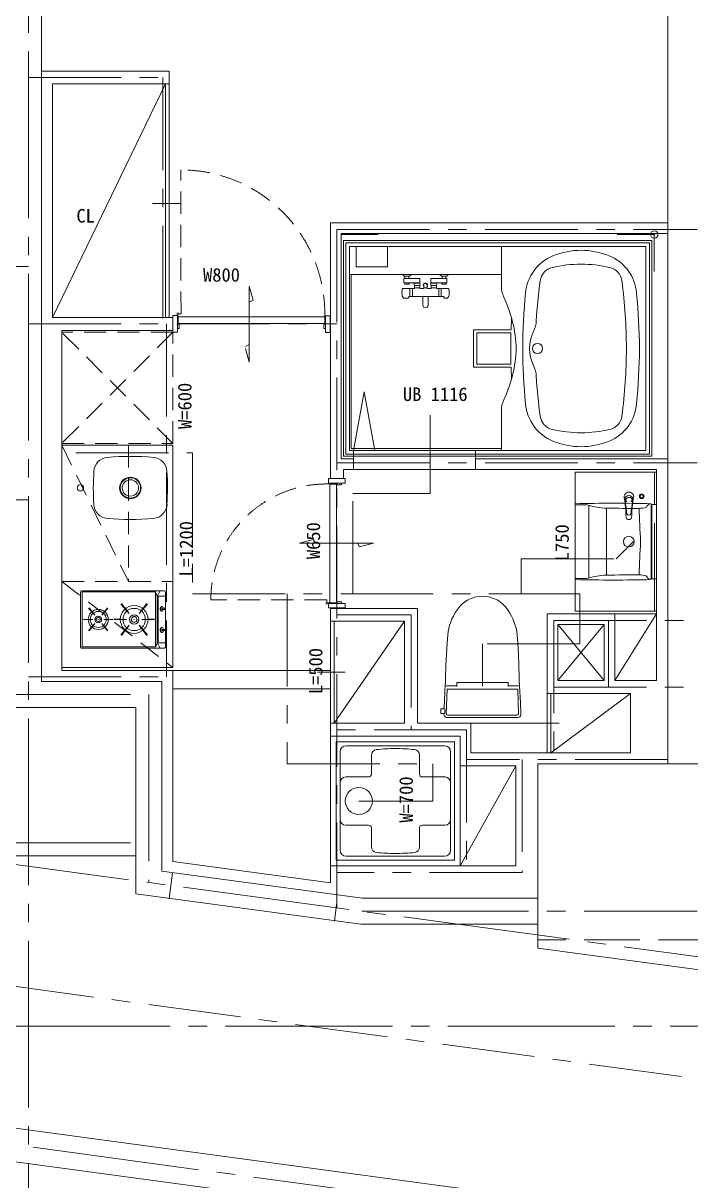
# Model space of a CAD drawing. Units: millimetres at full size, sheet at 1:100. Extents: x -20119 to 20711, y -48708 to -20378.
# Drawn here: x -1627 to 1976, y -37942 to -31694 of the extents above; entities that cross this region are included whole.
import ezdxf
from ezdxf.enums import TextEntityAlignment as Align

# ---------------------------------------------------------------- set-up
doc = ezdxf.new("R2010")
doc.units = ezdxf.units.MM
doc.header["$LTSCALE"] = 100
doc.header["$PDMODE"] = 32
doc.header["$PDSIZE"] = 40
for name, pattern in [('CHAIN1', [8, 5, -1, 1, -1]), ('CHAIN2', [12, 9, -1, 1, -1]), ('DASHED1', [1.8, 1.2, -0.6]), ('DASHED3', [4, 3, -1]), ('DOUBLE_CHAIN1', [8.8, 5, -1, 0.6, -0.6, 0.6, -1])]:
    doc.linetypes.add(name, pattern=pattern)
for name, color, linetype, lineweight in [('5-0_5KIJUN', 4, 'Continuous', 5), ('5-1_5MOJI', 4, 'CHAIN2', 5), ('5-2_5SUNPOU', 4, 'Continuous', 5), ('5-3_5HATTI', 4, 'DASHED1', 5), ('8-0_8IJUN', 5, 'CHAIN1', 5)]:
    doc.layers.add(name, color=color, linetype=linetype, lineweight=lineweight)
doc.styles.add('ＭＳ ゴシック', font='')
doc.styles.get('ＭＳ ゴシック').set_extended_font_data('MS Gothic')

msp = doc.modelspace()

# ---------------------------------------------------------------- linework, layer by layer
at = {"layer": '5-0_5KIJUN'}
for p, q in [((-1528.5, -29382.4), (-1528.5, -35247.4)), ((1851.5, -29982.4), (1851.5, -35692.4)), ((-1528.5, -35247.4), (-878.5, -35247.4)), ((-1878.5, -35387.4), (-1018.5, -35387.4)), ((2101.5, -35692.4), (1151.5, -35692.4)), ((1151.5, -35692.4), (1151.5, -36686.7)), ((-839.6, -36419.7), (-820.5, -36278.7)), ((204.6, -36417.4), (1151.5, -36417.4)), ((52.3, -36540.3), (66, -36438.8)), ((195.2, -36557.4), (1151.5, -36557.4)), ((1151.5, -36686.7), (2101.5, -36815.1)), ((-4588.6, -37262.7), (10496.5, -39302.4)), ((-4612.8, -37441.1), (11098.3, -39565.5))]:
    msp.add_line(p, q, dxfattribs=at)
at = {"layer": '5-0_5KIJUN', "linetype": 'DASHED3'}
msp.add_line((2101.5, -36642.4), (1151.5, -36642.4), dxfattribs=at)
at = {"layer": '5-0_5KIJUN'}
for points in [[(-878.5, -35247.4), (-878.5, -36270.9), (204.6, -36417.4)], [(-1878.5, -35387.4), (-1878.5, -36187.4), (-1018.5, -36187.4)], [(-1018.5, -35387.4), (-1018.5, -36393.2), (195.2, -36557.4)]]:
    msp.add_lwpolyline(points, dxfattribs=at)
at = {"layer": '5-1_5MOJI'}
for p, q in [((-1598.5, -22246.5), (-1598.5, -40808)), ((-1948.5, -35317.4), (-948.5, -35317.4)), ((-948.5, -35317.4), (-948.5, -36332.1)), ((-5518.5, -35714.1), (5611.5, -37219.1)), ((-1948.5, -36117.4), (-948.5, -36117.4)), ((199.9, -36487.4), (2011.5, -36487.4)), ((-7518.5, -36957.4), (11088, -39473.3)), ((-13734.6, -37107.4), (15647.6, -37107.4))]:
    msp.add_line(p, q, dxfattribs=at)
at = {"layer": '5-2_5SUNPOU'}
for p, q in [((-838.5, -31952.4), (-1528.5, -31952.4)), ((-838.5, -32022.4), (-838.5, -31952.4)), ((-1468.5, -32022.4), (-1468.5, -33282.4)), ((-838.5, -32022.4), (-1468.5, -32022.4)), ((-858.5, -32022.4), (-1468.5, -33282.4)), ((-858.5, -32022.4), (-858.5, -33282.4)), ((-838.5, -32022.4), (-838.5, -33282.4)), ((-778.5, -32667.4), (-928.5, -32667.4)), ((31.5, -32772.4), (1851.5, -32772.4)), ((31.5, -32772.4), (31.5, -34152.4)), ((89, -32829.9), (1851.5, -32829.9)), ((1754, -32879.9), (114, -32879.9)), ((114, -32879.9), (114, -34019.9)), ((134, -32899.9), (1734, -32899.9)), ((134, -33999.9), (134, -32899.9)), ((169.5, -33009.9), (169.5, -32899.9)), ((338.5, -32899.9), (338.5, -33009.9)), ((954, -33113.1), (954, -32899.9)), ((1734, -32899.9), (1734, -33999.9)), ((1754, -34019.9), (1754, -32879.9)), ((135, -33049.9), (954, -33049.9)), ((144, -33049.9), (144, -33989.9)), ((169.5, -33009.9), (338.5, -33009.9)), ((421.9, -33052.6), (421.9, -33049.9)), ((421.9, -33052.6), (430, -33059.4)), ((458.1, -33059.4), (466.1, -33052.6)), ((466.1, -33052.6), (466.1, -33049.9)), ((621.9, -33052.6), (621.9, -33049.9)), ((621.9, -33052.6), (630, -33059.4)), ((658.1, -33059.4), (666.1, -33052.6)), ((666.1, -33052.6), (666.1, -33049.9)), ((-406.5, -33114.4), (-386.5, -33189)), ((-406.5, -33114.4), (-386.5, -33189)), ((427.9, -33096.4), (427.9, -33072.4)), ((427.9, -33072.4), (514, -33072.4)), ((427.9, -33096.4), (514, -33096.4)), ((456.8, -33059.9), (431.3, -33059.9)), ((432, -33102.4), (432, -33096.4)), ((432, -33102.4), (456, -33102.4)), ((433.5, -33059.9), (433.5, -33072.4)), ((454.5, -33059.9), (454.5, -33072.4)), ((456, -33102.4), (456, -33096.4)), ((513.8, -33097.4), (484.3, -33097.4)), ((513.8, -33109.9), (484.3, -33109.9)), ((485, -33126.8), (485, -33109.9)), ((487.6, -33097.4), (487.6, -33096.4)), ((510.4, -33097.4), (510.4, -33096.4)), ((513, -33126.8), (513, -33109.9)), ((514, -33096.4), (514, -33072.4)), ((535.3, -33115.3), (535.3, -33126.8)), ((552.8, -33126.8), (552.8, -33115.3)), ((574, -33072.4), (574, -33096.4)), ((660.2, -33072.4), (574, -33072.4)), ((574, -33096.4), (660.2, -33096.4)), ((603.8, -33097.4), (574.3, -33097.4)), ((574.3, -33109.9), (603.8, -33109.9)), ((575, -33126.8), (575, -33109.9)), ((577.6, -33096.4), (577.6, -33097.4)), ((600.4, -33096.4), (600.4, -33097.4)), ((603, -33126.8), (603, -33109.9)), ((656.8, -33059.9), (631.3, -33059.9)), ((632, -33096.4), (632, -33102.4)), ((632, -33102.4), (656, -33102.4)), ((633.5, -33072.4), (633.5, -33059.9)), ((654.5, -33072.4), (654.5, -33059.9)), ((656.1, -33096.4), (656, -33102.4)), ((660.2, -33072.4), (660.2, -33096.4)), ((-406.5, -33524.4), (-406.5, -33121.2)), ((422.1, -33126.9), (474, -33126.9)), ((428, -33177.6), (449.5, -33177.6)), ((454.5, -33169.9), (474, -33169.9)), ((454.5, -33173.9), (454.5, -33169.9)), ((460.5, -33169.9), (460.5, -33126.9)), ((485, -33126.8), (474, -33126.8)), ((474, -33170), (474, -33126.8)), ((485, -33123.4), (513, -33123.4)), ((535.3, -33126.8), (513, -33126.8)), ((530, -33216.4), (530, -33170)), ((535.3, -33123.4), (552.8, -33123.4)), ((575, -33126.8), (552.8, -33126.8)), ((558, -33216.4), (558, -33170)), ((575, -33123.4), (603, -33123.4)), ((615.5, -33126.8), (603, -33126.8)), ((667.4, -33126.9), (615.5, -33126.9)), ((643, -33169.9), (615.5, -33169.9)), ((628, -33126.9), (628, -33169.9)), ((643, -33173.9), (643, -33169.9)), ((648.1, -33177.6), (661.4, -33177.6)), ((667.4, -33172.1), (666.1, -33175)), ((668.3, -33169.7), (667.4, -33172.1)), ((-386.5, -33189), (-406.5, -33200.5)), ((-386.5, -33189), (-406.5, -33200.5)), ((-818.5, -33272.4), (-794.5, -33272.4)), ((-818.5, -33272.4), (-818.5, -33362.4)), ((-818.5, -33272.4), (-818.5, -33362.4)), ((-794.5, -33272.4), (-794.5, -33362.4)), ((-794.5, -33272.4), (-794.5, -33362.4)), ((-793.5, -33267.3), (-793.5, -33314.4)), ((-793.5, -33267.3), (-793.5, -33314.4)), ((-791.5, -33314.4), (-791.5, -33267.3)), ((-791.5, -33314.4), (-791.5, -33267.3)), ((-790.5, -33314.4), (-790.5, -33279.4)), ((-790.5, -33314.4), (-790.5, -33279.4)), ((-790.5, -33279.4), (0.5, -33279.4)), ((-790.5, -33279.4), (0.5, -33279.4)), ((0.5, -33314.9), (0.5, -33279.9)), ((0.5, -33314.9), (0.5, -33279.9)), ((5.5, -33272.9), (5.5, -33362.9)), ((5.5, -33272.9), (29.5, -33272.9)), ((5.5, -33272.9), (29.5, -33272.9)), ((5.5, -33272.9), (5.5, -33362.9)), ((29.5, -33272.9), (29.5, -33362.9)), ((29.5, -33272.9), (29.5, -33362.9)), ((1006.1, -33346.9), (1008.2, -33284.3)), ((-1418.5, -35187.4), (-1418.5, -33352.4)), ((-818.5, -33352.4), (-1418.5, -33352.4)), ((-794.5, -33362.4), (-818.5, -33362.4)), ((-785.5, -33318.4), (-794.5, -33318.4)), ((-785.5, -33318.4), (-794.5, -33318.4)), ((-785.5, -33341.4), (-794.5, -33341.4)), ((-785.5, -33341.4), (-794.5, -33341.4)), ((-790.5, -33314.4), (0.5, -33314.4)), ((-790.5, -33314.4), (0.5, -33314.4)), ((-785.5, -33318.4), (-785.5, -33341.4)), ((-785.5, -33318.4), (-785.5, -33341.4)), ((-3.5, -33318.9), (5.5, -33318.9)), ((-3.5, -33318.9), (5.5, -33318.9)), ((-3.5, -33318.9), (-3.5, -33341.9)), ((-3.5, -33341.9), (5.5, -33341.9)), ((29.5, -33362.9), (5.5, -33362.9)), ((29.5, -33362.9), (5.5, -33362.9)), ((803, -33348.9), (803, -33550.9)), ((803, -33348.9), (1004.1, -33348.9)), ((821, -33364.9), (821, -33534.9)), ((1005, -33364.9), (821, -33364.9)), ((1005, -33364.9), (1005, -33534.9)), ((-426.5, -33439.7), (-406.5, -33428.2)), ((-406.5, -33524.4), (-426.5, -33449.7)), ((1004.1, -33550.9), (803, -33550.9)), ((821, -33534.9), (1005, -33534.9)), ((1008.2, -33615.4), (1006.1, -33552.8)), ((156, -33999.9), (213.5, -33683)), ((270.9, -33999.9), (213.5, -33683)), ((954, -33999.9), (954, -33786.6)), ((-818.5, -33972.4), (-1418.5, -33972.4)), ((-818.5, -33972.4), (-818.5, -35172.4)), ((954, -33989.9), (144, -33989.9)), ((114, -34019.9), (1754, -34019.9)), ((1734, -33999.9), (134, -33999.9)), ((156, -33999.9), (156, -34102.4)), ((814, -33999.9), (814, -34102.4)), ((814, -34044.9), (1851.5, -34044.9)), ((101.5, -34102.4), (101.5, -34152.4)), ((101.5, -34102.4), (1791.5, -34102.4)), ((1791.5, -34102.4), (1791.5, -35242.4)), ((21.5, -34176.4), (21.5, -34152.4)), ((21.5, -34176.4), (111.5, -34176.4)), ((67.5, -34185.4), (67.5, -34176.4)), ((90.5, -34185.4), (90.5, -34176.4)), ((1351.5, -34117.4), (1791.5, -34117.4)), ((1351.5, -34117.4), (1351.5, -34867.4)), ((1779.5, -34292.4), (1779.5, -34117.4)), ((1791.5, -34867.3), (1791.5, -34117.4)), ((28.6, -34822.4), (28.5, -34181.4)), ((63.5, -34181.4), (28.5, -34181.4)), ((63.6, -34822.4), (63.5, -34181.4)), ((67.5, -34185.4), (90.5, -34185.4)), ((1351.5, -34294.3), (1417.2, -34294.2)), ((1425.4, -34688.1), (1425.4, -34296.6)), ((1622.4, -34290.9), (1622.5, -34291.1)), ((1761.5, -34292.4), (1791.5, -34292.4)), ((1761.5, -34692.4), (1761.5, -34292.4)), ((1766.5, -34692.4), (1766.5, -34292.4)), ((1791.5, -34692.4), (1791.5, -34292.4)), ((1521.6, -34673.2), (1521.6, -34311.6)), ((1627, -34363.8), (1627, -34363.8)), ((1657, -34363.8), (1657, -34363.8)), ((263.6, -34501.3), (-136.4, -34501.4)), ((188.9, -34521.3), (177.4, -34501.3)), ((263.6, -34501.3), (188.9, -34521.3)), ((1417.2, -34690.6), (1351.5, -34690.5)), ((1761.5, -34692.4), (1791.5, -34692.4)), ((1779.5, -34867.4), (1779.5, -34692.4)), ((-1318.5, -35057.4), (-1318.5, -34767.4)), ((-868.5, -34757.4), (-1308.5, -34757.4)), ((-913.5, -34764), (-1308.5, -34764)), ((-1308.5, -35060.7), (-1308.5, -34764)), ((-903.5, -34786.5), (-913.7, -34763.4)), ((-913.5, -35060.7), (-913.5, -34764)), ((-903.5, -34786.5), (-887.9, -34757.4)), ((-903.5, -35038.2), (-903.5, -34786.5)), ((-903.5, -34786.5), (-858.5, -34786.5)), ((-898.5, -35038.2), (-898.5, -34786.5)), ((-858.5, -34767.4), (-858.5, -35057.4)), ((-1274.1, -34852.8), (-1240.8, -34889.8)), ((-1271.3, -34850.5), (-1240.8, -34889.8)), ((-1172.3, -34850.5), (-1202.9, -34889.8)), ((-1169.5, -34852.8), (-1202.9, -34889.8)), ((-1100.7, -34829.7), (-1054.4, -34881)), ((-1096.9, -34826.5), (-1054.4, -34881)), ((-959.3, -34826.5), (-1001.8, -34881)), ((-955.5, -34829.7), (-1001.8, -34881)), ((63.6, -34823.4), (16.5, -34823.4)), ((16.5, -34825.4), (63.6, -34825.4)), ((21.6, -34850.4), (21.6, -34826.4)), ((21.6, -34850.4), (111.6, -34850.3)), ((63.6, -34822.4), (28.6, -34822.4)), ((67.6, -34817.4), (67.6, -34826.4)), ((67.6, -34817.4), (90.6, -34817.4)), ((90.6, -34817.4), (90.6, -34826.4)), ((-1301.1, -34910.6), (-1251.4, -34912.4)), ((-1301.1, -34914.2), (-1251.4, -34912.4)), ((-1223.1, -34912.4), (-1220.8, -34912.4)), ((-1221.8, -34911.1), (-1221.8, -34913.4)), ((-1142.5, -34910.6), (-1192.3, -34912.4)), ((-1142.5, -34914.2), (-1192.3, -34912.4)), ((-1138.2, -34909.9), (-1069.2, -34912.4)), ((-1138.2, -34914.9), (-1069.2, -34912.4)), ((-1029.9, -34912.4), (-1026.7, -34912.4)), ((-1028.1, -34910.6), (-1028.1, -34913.8)), ((-918, -34909.9), (-987.1, -34912.4)), ((-918, -34914.9), (-987.1, -34912.4)), ((31.5, -34922.4), (31.5, -35472.4)), ((51.5, -34922.4), (51.5, -35472.4)), ((431.5, -34922.4), (51.5, -35472.4)), ((431.5, -34922.4), (431.5, -35472.4)), ((1201.5, -34882.4), (1201.5, -35312.4)), ((1201.5, -34882.4), (1566.5, -34882.4)), ((1791.5, -34867.3), (1351.5, -34867.4)), ((1566.5, -34882.4), (1566.5, -35242.4)), ((-1274.1, -34971.9), (-1240.8, -34934.9)), ((-1271.3, -34974.2), (-1240.8, -34934.9)), ((-1172.3, -34974.2), (-1202.9, -34934.9)), ((-1169.5, -34971.9), (-1202.9, -34934.9)), ((-1100.7, -34995), (-1054.4, -34943.7)), ((-1096.9, -34998.2), (-1054.4, -34943.7)), ((-959.3, -34998.2), (-1001.8, -34943.7)), ((-955.5, -34995), (-1001.8, -34943.7)), ((1259, -34939.9), (1259, -35242.4)), ((1259, -34939.9), (1509, -35242.4)), ((1509, -34939.9), (1509, -35242.4)), ((-903.5, -35038.2), (-913.7, -35061.4)), ((-903.5, -35038.2), (-858.5, -35038.2)), ((-903.5, -35038.2), (-887.9, -35067.4)), ((657.1, -35100.8), (660.8, -35040.4)), ((660.8, -35040.4), (664.3, -34995.5)), ((1038.8, -34995.5), (1042.2, -35040.4)), ((1042.2, -35040.4), (1045.9, -35100.8)), ((-913.5, -35060.7), (-1308.5, -35060.7)), ((-868.5, -35067.4), (-1308.5, -35067.4)), ((654.5, -35161.3), (657.1, -35100.8)), ((1045.9, -35100.8), (1048.6, -35161.3)), ((652.9, -35221.8), (654.5, -35161.3)), ((1048.6, -35161.3), (1050.2, -35221.8)), ((-1418.5, -35187.4), (-818.5, -35187.4)), ((-818.5, -35187.4), (-818.5, -36218.5)), ((-818.5, -35187.4), (31.5, -35187.4)), ((111.5, -35197.4), (-38.5, -35197.4)), ((652.1, -35245.4), (652.7, -35237.6)), ((652.7, -35237.6), (652.9, -35221.8)), ((1050.2, -35221.8), (1050.4, -35237.6)), ((1050.4, -35237.6), (1050.6, -35240.3)), ((-818.5, -35287.4), (31.5, -35287.4)), ((646.5, -35352.1), (648.8, -35298.8)), ((648.8, -35298.8), (652.1, -35245.4)), ((712.7, -35270.4), (656.4, -35270.6)), ((656.7, -35422.5), (660.5, -35289)), ((1041.8, -35289.1), (660.1, -35289)), ((713.1, -35251.9), (712.6, -35274.2)), ((713.1, -35251.9), (990, -35251.9)), ((990, -35251.9), (990.5, -35274.5)), ((990.4, -35270.4), (1046.6, -35270.6)), ((1046.4, -35422.5), (1042.5, -35289)), ((1050.6, -35240.3), (1054.3, -35300.5)), ((1054.3, -35300.5), (1056.9, -35360.7)), ((1259, -35242.4), (1509, -35242.4)), ((645.4, -35389.9), (646.5, -35352.1)), ((1056.9, -35360.7), (1058.5, -35421)), ((1201.5, -35312.4), (1201.5, -35632.4)), ((1651.5, -35312.4), (1201.5, -35312.4)), ((1221.5, -35312.4), (1221.5, -35632.4)), ((1221.5, -35632.4), (1651.5, -35312.4)), ((1651.5, -35312.4), (1651.5, -35632.4)), ((627.4, -35395.6), (627.4, -35419.3)), ((627.4, -35419.3), (639.4, -35419.4)), ((644.1, -35424.1), (639.4, -35419.4)), ((1058.5, -35421), (1058.6, -35426.6)), ((31.5, -35472.4), (31.5, -35542.4)), ((431.5, -35472.4), (31.5, -35472.4)), ((789, -35472.4), (501.5, -35472.4)), ((1040.6, -35442.4), (662.5, -35442.4)), ((665.5, -35429.4), (1037.6, -35429.4)), ((789, -35472.4), (789, -35632.4)), ((789, -35472.4), (1201.5, -35472.4)), ((1266.5, -35472.4), (1136.5, -35472.4)), ((731.5, -35542.4), (31.5, -35542.4)), ((31.5, -35542.4), (31.5, -36242.4)), ((731.5, -35542.4), (731.5, -35702.4)), ((61.5, -36212.4), (61.5, -35572.4)), ((116, -35594.4), (647, -35594.4)), ((83, -35627.4), (83, -36157.4)), ((252, -35747.4), (252, -35644.5)), ((512, -35747.4), (512, -35644.5)), ((680, -35627.4), (680, -36157.4)), ((1651.5, -35632.4), (789, -35632.4)), ((1031.5, -35702.4), (731.5, -35702.4)), ((731.5, -35702.4), (731.5, -36242.4)), ((1031.5, -35702.4), (731.5, -36242.4)), ((1031.5, -35702.4), (1031.5, -36242.4)), ((83.5, -35792.4), (83.5, -35992.4)), ((237, -35762.4), (113.5, -35762.4)), ((527, -35762.4), (649.6, -35762.4)), ((679.6, -35792.4), (679.6, -35992.4)), ((237, -36022.4), (113.5, -36022.4)), ((252, -36037.4), (252, -36140.2)), ((512, -36037.4), (512, -36140.2)), ((527, -36022.4), (649.6, -36022.4)), ((-818.5, -36218.5), (31.5, -36333.4)), ((701.5, -36212.4), (61.5, -36212.4)), ((647, -36190.4), (116, -36190.4)), ((1031.5, -36242.4), (31.5, -36242.4)), ((31.5, -36242.4), (31.5, -36333.4))]:
    msp.add_line(p, q, dxfattribs=at)
at = {"layer": '5-2_5SUNPOU', "linetype": 'DASHED1'}
for p, q in [((-775.3, -33262.4), (-775.4, -32486.3)), ((-787.5, -33262.4), (-775.3, -33262.4)), ((-787.5, -33262.4), (-775.3, -33262.4)), ((-818.5, -33362.4), (-1418.5, -33362.4)), ((-818.5, -33962.4), (-1418.5, -33362.4)), ((-818.5, -33362.4), (-1418.5, -33962.4)), ((-1418.5, -33362.4), (-1418.5, -33962.4)), ((-818.5, -33962.4), (-818.5, -33362.4)), ((-1418.5, -33962.4), (-818.5, -33962.4)), ((-1418.5, -33972.4), (-1058.5, -34707.4)), ((-1058.5, -33972.4), (-1058.5, -34707.4)), ((-1418.5, -34707.4), (-818.5, -34707.4)), ((-1418.5, -35172.4), (-1418.5, -34707.4)), ((-818.5, -34707.4), (-818.5, -35172.4)), ((11.6, -34807.2), (-614.5, -34807.3)), ((11.6, -34819.4), (11.6, -34807.2))]:
    msp.add_line(p, q, dxfattribs=at)
at = {"layer": '5-2_5SUNPOU', "linetype": 'CHAIN1'}
for p, q in [((66.5, -32807.4), (66.5, -36469.3)), ((66.5, -32807.4), (2011.5, -32807.4)), ((-3688.5, -33007.4), (-1598.5, -33007.4)), ((-1598.5, -33317.4), (66.5, -33317.4)), ((-853.5, -33317.4), (-853.5, -35222.4)), ((66.5, -34067.4), (2011.5, -34067.4)), ((-3688.5, -34267.4), (-1598.5, -34267.4)), ((1236.5, -34917.4), (1236.5, -35667.4)), ((1236.5, -34917.4), (2011.5, -34917.4)), ((1531.5, -34917.4), (1531.5, -35277.4)), ((-1598.5, -35222.4), (-853.5, -35222.4)), ((1236.5, -35277.4), (2011.5, -35277.4)), ((766.5, -35507.4), (66.5, -35507.4)), ((766.5, -35507.4), (766.5, -36277.4)), ((1851.5, -35667.4), (766.5, -35667.4)), ((1066.5, -35667.4), (1066.5, -36277.4)), ((1066.5, -36277.4), (66.5, -36277.4))]:
    msp.add_line(p, q, dxfattribs=at)
at = {"layer": '5-2_5SUNPOU', "linetype": 'DOUBLE_CHAIN1'}
for p, q in [((89, -32834.9), (89, -33034.9)), ((89, -32834.9), (289, -32834.9)), ((1779, -32834.9), (1579, -32834.9)), ((1779, -32834.9), (1779, -33034.9)), ((89, -34044.9), (89, -33844.9)), ((89, -34044.9), (156, -34044.9))]:
    msp.add_line(p, q, dxfattribs=at)
at = {"layer": '5-2_5SUNPOU', "linetype": 'DASHED3'}
msp.add_line((1779.5, -34692.4), (1779.5, -34292.4), dxfattribs=at)
at = {"layer": '5-2_5SUNPOU', "linetype": 'CHAIN1'}
for points in [[(-7359.5, -31796.9), (-4120.9, -31796.9), (-4120.9, -36561.8), (3327.5, -37569)], [(-1598.5, -31987.4), (-873.5, -31987.4), (-873.5, -33317.4)], [(66.5, -34887.4), (466.5, -34887.4), (466.5, -35507.4)]]:
    msp.add_lwpolyline(points, dxfattribs=at)
at = {"layer": '5-2_5SUNPOU'}
for points in [[(89, -32829.9), (89, -34044.9), (156, -34044.9)], [(615.5, -33126.8), (615.5, -33170), (474, -33170)], [(662.9, -33177.4), (662.1, -33177.5), (661.4, -33177.6)], [(-818.5, -33352.4), (-818.5, -33282.4), (-1468.5, -33282.4)], [(-3.5, -33318.9), (-3.5, -33341.9), (5.5, -33341.9)], [(-1418.5, -33972.4), (-1418.5, -35172.4), (-818.5, -35172.4)], [(21.5, -34152.4), (111.5, -34152.4), (111.5, -34176.4)], [(1626.6, -34275.6), (1626.6, -34275.6), (1626.5, -34275.5), (1626.5, -34275.5), (1626.5, -34275.5), (1626.4, -34275.4), (1626.4, -34275.3), (1626.3, -34275.3), (1626.3, -34275.2), (1626.3, -34275.2), (1626.2, -34275.1), (1626.2, -34275.1), (1626.2, -34275), (1626.2, -34275), (1626.1, -34274.9), (1626.1, -34274.8), (1626.1, -34274.8), (1626.1, -34274.7), (1626.1, -34274.6), (1626, -34274.6), (1626, -34274.5), (1626, -34274.5), (1626, -34274.4), (1626, -34274.3), (1626, -34274.3), (1626, -34274.2), (1626, -34274.1), (1626, -34274.1), (1626, -34274), (1626, -34273.9), (1626, -34273.9), (1626, -34273.8), (1626, -34273.8), (1626, -34273.7), (1626, -34273.6), (1626.1, -34273.6), (1626.1, -34273.5), (1626.1, -34273.4), (1626.1, -34273.4), (1626.1, -34273.3)], [(1626.1, -34273.3), (1626.2, -34273.3), (1626.2, -34273.2), (1626.2, -34273.2), (1626.2, -34273.1), (1626.3, -34273), (1626.3, -34273), (1626.4, -34272.9), (1626.4, -34272.9), (1626.4, -34272.8), (1626.5, -34272.8), (1626.5, -34272.7), (1626.6, -34272.7), (1626.6, -34272.7), (1626.6, -34272.6), (1626.7, -34272.6), (1626.7, -34272.5), (1626.8, -34272.5), (1626.8, -34272.5), (1626.9, -34272.4), (1626.9, -34272.4), (1627, -34272.4), (1627.1, -34272.3), (1627.1, -34272.3), (1627.2, -34272.3), (1627.2, -34272.3), (1627.3, -34272.2), (1627.3, -34272.2), (1627.4, -34272.2), (1627.5, -34272.2), (1627.5, -34272.2), (1627.6, -34272.2), (1627.7, -34272.1), (1627.7, -34272.1), (1627.8, -34272.1), (1627.8, -34272.1), (1627.9, -34272.1), (1628, -34272.1), (1628, -34272.1), (1628.1, -34272.1)], [(1628.9, -34276), (1628.9, -34276), (1628.8, -34276.1), (1628.8, -34276.1), (1628.7, -34276.1), (1628.6, -34276.1), (1628.6, -34276.1), (1628.5, -34276.2), (1628.5, -34276.2), (1628.4, -34276.2), (1628.3, -34276.2), (1628.3, -34276.2), (1628.2, -34276.2), (1628.1, -34276.2), (1628.1, -34276.2), (1628, -34276.2), (1628, -34276.2), (1627.9, -34276.2), (1627.8, -34276.2), (1627.8, -34276.2), (1627.7, -34276.2), (1627.6, -34276.2), (1627.6, -34276.2), (1627.5, -34276.1), (1627.5, -34276.1), (1627.4, -34276.1), (1627.3, -34276.1), (1627.3, -34276.1), (1627.2, -34276), (1627.2, -34276), (1627.1, -34276), (1627.1, -34275.9), (1627, -34275.9), (1626.9, -34275.9), (1626.9, -34275.8), (1626.8, -34275.8), (1626.8, -34275.8), (1626.7, -34275.7), (1626.7, -34275.7), (1626.6, -34275.6)], [(1628.1, -34272.1), (1628.2, -34272.1), (1628.2, -34272.2), (1628.3, -34272.2), (1628.3, -34272.2), (1628.4, -34272.2), (1628.5, -34272.2), (1628.5, -34272.2), (1628.6, -34272.2), (1628.6, -34272.3), (1628.7, -34272.3), (1628.8, -34272.3), (1628.8, -34272.3), (1628.9, -34272.4), (1628.9, -34272.4), (1629, -34272.4), (1629, -34272.5), (1629.1, -34272.5), (1629.2, -34272.6), (1629.2, -34272.6), (1629.3, -34272.6), (1629.3, -34272.7), (1629.3, -34272.7), (1629.4, -34272.8), (1629.4, -34272.8), (1629.5, -34272.9), (1629.5, -34272.9), (1629.6, -34273), (1629.6, -34273), (1629.6, -34273.1), (1629.7, -34273.1), (1629.7, -34273.2), (1629.7, -34273.2), (1629.8, -34273.3), (1629.8, -34273.4), (1629.8, -34273.4), (1629.8, -34273.5), (1629.9, -34273.5), (1629.9, -34273.6), (1629.9, -34273.7)], [(1629.1, -34275.9), (1629.1, -34275.9), (1629, -34275.9), (1629, -34276), (1628.9, -34276)], [(1629.9, -34273.7), (1629.9, -34273.7), (1629.9, -34273.8), (1629.9, -34273.9), (1630, -34273.9), (1630, -34274), (1630, -34274), (1630, -34274.1), (1630, -34274.2), (1630, -34274.2), (1630, -34274.3), (1630, -34274.4), (1630, -34274.4), (1630, -34274.5), (1630, -34274.6), (1629.9, -34274.6), (1629.9, -34274.7), (1629.9, -34274.7), (1629.9, -34274.8), (1629.9, -34274.9), (1629.9, -34274.9), (1629.8, -34275), (1629.8, -34275), (1629.8, -34275.1), (1629.8, -34275.2), (1629.7, -34275.2), (1629.7, -34275.3), (1629.7, -34275.3), (1629.6, -34275.4), (1629.6, -34275.4), (1629.6, -34275.5), (1629.5, -34275.5), (1629.5, -34275.6), (1629.4, -34275.6), (1629.4, -34275.7), (1629.3, -34275.7), (1629.3, -34275.8), (1629.2, -34275.8), (1629.2, -34275.8), (1629.1, -34275.9)], [(1654.3, -34275.2), (1654.2, -34275.2), (1654.2, -34275.1), (1654.2, -34275.1), (1654.1, -34275), (1654.1, -34275), (1654.1, -34274.9), (1654.1, -34274.8), (1654.1, -34274.8), (1654, -34274.7), (1654, -34274.7), (1654, -34274.6), (1654, -34274.5), (1654, -34274.5), (1654, -34274.4), (1654, -34274.3), (1654, -34274.3), (1654, -34274.2), (1654, -34274.1), (1654, -34274.1), (1654, -34274), (1654, -34273.9), (1654, -34273.9), (1654, -34273.8), (1654, -34273.8), (1654.1, -34273.7), (1654.1, -34273.6), (1654.1, -34273.6), (1654.1, -34273.5), (1654.1, -34273.4), (1654.2, -34273.4), (1654.2, -34273.3), (1654.2, -34273.3), (1654.2, -34273.2), (1654.3, -34273.2), (1654.3, -34273.1), (1654.4, -34273), (1654.4, -34273), (1654.4, -34272.9), (1654.5, -34272.9)], [(1656.3, -34276.2), (1656.3, -34276.2), (1656.2, -34276.2), (1656.2, -34276.2), (1656.1, -34276.2), (1656, -34276.2), (1656, -34276.2), (1655.9, -34276.2), (1655.8, -34276.2), (1655.8, -34276.2), (1655.7, -34276.2), (1655.7, -34276.2), (1655.6, -34276.2), (1655.5, -34276.2), (1655.5, -34276.2), (1655.4, -34276.1), (1655.4, -34276.1), (1655.3, -34276.1), (1655.2, -34276.1), (1655.2, -34276.1), (1655.1, -34276), (1655.1, -34276), (1655, -34276), (1655, -34276), (1654.9, -34275.9), (1654.8, -34275.9), (1654.8, -34275.8), (1654.7, -34275.8), (1654.7, -34275.8), (1654.6, -34275.7), (1654.6, -34275.7), (1654.6, -34275.6), (1654.5, -34275.6), (1654.5, -34275.6), (1654.4, -34275.5), (1654.4, -34275.5), (1654.4, -34275.4), (1654.3, -34275.4), (1654.3, -34275.3), (1654.3, -34275.2)], [(1654.5, -34272.9), (1654.5, -34272.8), (1654.6, -34272.8), (1654.6, -34272.7), (1654.6, -34272.7), (1654.7, -34272.7), (1654.7, -34272.6), (1654.8, -34272.6), (1654.8, -34272.5), (1654.9, -34272.5), (1654.9, -34272.5), (1655, -34272.4), (1655.1, -34272.4), (1655.1, -34272.4), (1655.2, -34272.3), (1655.2, -34272.3), (1655.3, -34272.3), (1655.3, -34272.3), (1655.4, -34272.2), (1655.5, -34272.2), (1655.5, -34272.2), (1655.6, -34272.2), (1655.7, -34272.2), (1655.7, -34272.2), (1655.8, -34272.1), (1655.8, -34272.1), (1655.9, -34272.1), (1656, -34272.1), (1656, -34272.1), (1656.1, -34272.1), (1656.2, -34272.1), (1656.2, -34272.1), (1656.3, -34272.1), (1656.3, -34272.2), (1656.4, -34272.2), (1656.5, -34272.2), (1656.5, -34272.2), (1656.6, -34272.2), (1656.6, -34272.2), (1656.7, -34272.2)], [(1658, -34274.4), (1657.9, -34274.5), (1657.9, -34274.6), (1657.9, -34274.6), (1657.9, -34274.7), (1657.9, -34274.7), (1657.9, -34274.8), (1657.8, -34274.9), (1657.8, -34274.9), (1657.8, -34275), (1657.8, -34275), (1657.7, -34275.1), (1657.7, -34275.2), (1657.7, -34275.2), (1657.6, -34275.3), (1657.6, -34275.3), (1657.6, -34275.4), (1657.5, -34275.4), (1657.5, -34275.5), (1657.4, -34275.5), (1657.4, -34275.6), (1657.3, -34275.6), (1657.3, -34275.7), (1657.3, -34275.7), (1657.2, -34275.7), (1657.2, -34275.8), (1657.1, -34275.8), (1657.1, -34275.9), (1657, -34275.9), (1656.9, -34275.9), (1656.9, -34276), (1656.8, -34276), (1656.8, -34276), (1656.7, -34276), (1656.7, -34276.1), (1656.6, -34276.1), (1656.5, -34276.1), (1656.5, -34276.1), (1656.4, -34276.2), (1656.3, -34276.2)], [(1656.7, -34272.2), (1656.8, -34272.3), (1656.8, -34272.3), (1656.9, -34272.3), (1656.9, -34272.3)], [(1656.9, -34272.3), (1657, -34272.4), (1657, -34272.4), (1657.1, -34272.4), (1657.1, -34272.5), (1657.2, -34272.5), (1657.2, -34272.6), (1657.3, -34272.6), (1657.3, -34272.6), (1657.4, -34272.7), (1657.4, -34272.7), (1657.5, -34272.8), (1657.5, -34272.8), (1657.6, -34272.9), (1657.6, -34272.9), (1657.6, -34273), (1657.7, -34273), (1657.7, -34273.1), (1657.7, -34273.1), (1657.8, -34273.2), (1657.8, -34273.2), (1657.8, -34273.3), (1657.8, -34273.4), (1657.9, -34273.4), (1657.9, -34273.5), (1657.9, -34273.5), (1657.9, -34273.6), (1657.9, -34273.7), (1657.9, -34273.7), (1658, -34273.8), (1658, -34273.8), (1658, -34273.9), (1658, -34274), (1658, -34274), (1658, -34274.1), (1658, -34274.2), (1658, -34274.2), (1658, -34274.3), (1658, -34274.4), (1658, -34274.4)], [(-136.4, -34501.4), (-61.8, -34481.4), (-50.2, -34501.4)], [(-878.4, -34858.7), (-878.4, -34852.3), (-863.1, -34852.3)], [(-878.4, -34858.7), (-863.1, -34858.7), (-863.1, -34852.3)], [(21.6, -34826.4), (111.6, -34826.4), (111.6, -34850.3)], [(31.5, -34852.4), (501.5, -34852.4), (501.5, -35472.4)], [(31.5, -34852.4), (31.5, -34922.4), (431.5, -34922.4)], [(-1232.5, -34911.1), (-1234.1, -34911.1), (-1234.1, -34913.4), (-1232.6, -34913.4)], [(-1220.8, -34901.6), (-1220.8, -34900.1), (-1223.1, -34900.1), (-1223.1, -34901.6)], [(-1223.1, -34923.1), (-1223.1, -34924.6), (-1220.8, -34924.6), (-1220.8, -34923.1)], [(-1211.1, -34913.4), (-1209.6, -34913.4), (-1209.6, -34911.1), (-1211.1, -34911.1)], [(-1043, -34910.6), (-1045.1, -34910.6), (-1045.1, -34913.8), (-1043.1, -34913.8)], [(-1026.7, -34897.4), (-1026.7, -34895.4), (-1029.9, -34895.4), (-1029.9, -34897.5)], [(-1029.9, -34927.2), (-1029.9, -34929.4), (-1026.7, -34929.4), (-1026.7, -34927.3)], [(-1013.2, -34913.8), (-1011.1, -34913.8), (-1011.1, -34910.6), (-1013.2, -34910.6)], [(1566.5, -34882.4), (1791.5, -34882.4), (1566.5, -35242.4), (1791.5, -35242.4)], [(-878.4, -34966.1), (-878.4, -34972.4), (-863.1, -34972.4)], [(-878.4, -34966.1), (-863.1, -34966.1), (-863.1, -34972.4)], [(1259, -34939.9), (1509, -34939.9), (1259, -35242.4)], [(627.4, -35395.6), (639.4, -35395.5), (644.1, -35390.8)], [(61.5, -35572.4), (701.5, -35572.4), (701.5, -36212.4)]]:
    msp.add_lwpolyline(points, dxfattribs=at)
msp.add_lwpolyline([(1766, -32867.9), (1766, -34031.9), (102, -34031.9), (102, -32867.9)], close=True, dxfattribs=at)
at = {"layer": '5-2_5SUNPOU', "linetype": 'DASHED1'}
msp.add_lwpolyline([(-1418.5, -34707.4), (-818.5, -35172.4), (-1418.5, -35172.4)], dxfattribs=at)
at = {"layer": '5-2_5SUNPOU'}
for centre, radius in [((-792.5, -33262.4), 5), ((-792.5, -33262.4), 5), ((1149, -33449.9), 27.5), ((-1048.5, -34202.4), 58), ((-1048.5, -34202.4), 55), ((-1048.5, -34202.4), 44), ((-1318.5, -34202.4), 17.5), ((1711.5, -34247.4), 12.5), ((1711.5, -34247.4), 8.5), ((1641.5, -34492.4), 28.9), ((-1221.8, -34912.4), 54), ((-1028.1, -34912.4), 75), ((-1028.1, -34912.4), 60), ((11.6, -34824.4), 5), ((-1221.8, -34912.4), 43.2), ((-1221.8, -34912.4), 18), ((-1028.1, -34912.4), 25), ((184.5, -35892.4), 73)]:
    msp.add_circle(centre, radius, dxfattribs=at)
at = {"layer": '5-2_5SUNPOU', "linetype": 'DASHED1'}
for centre, radius, start, end in [((-775.3, -33262.4), 776.1, 358.70464, 90.00047), ((11.6, -34807.2), 626.1, 89.02239, 180.00588)]:
    msp.add_arc(centre, radius, start, end, dxfattribs=at)
at = {"layer": '5-2_5SUNPOU'}
for centre, radius, start, end in [((1384, -33319.9), 400, 67.71992, 112.28009), ((1323.4, -33171.8), 240, 112.28009, 174.99467), ((1444.7, -33171.8), 240, 5.00534, 67.71992), ((1248.1, -33095.3), 85, 102.98648, 173.19702), ((1384, -33684.9), 690, 77.01353, 102.98648), ((1520, -33095.3), 85, 6.80299, 77.01353), ((431.3, -33057.9), 2, 229.89909, 270.00002), ((456.8, -33057.9), 2, 270.00002, 310.10092), ((491.8, -33103.6), 9.8, 140.37538, 219.62463), ((506.2, -33103.6), 9.8, 320.37538, 39.62463), ((544, -33108.4), 12, 316.8166, 223.18344), ((544, -33108.4), 10, 339.63588, 200.36414), ((525.3, -33115.3), 10, 0, 20.36417), ((562.8, -33115.3), 10, 159.63585, 180), ((581.8, -33103.6), 9.8, 140.37538, 219.62463), ((596.2, -33103.6), 9.8, 320.37538, 39.62463), ((631.3, -33057.9), 2, 229.89909, 270.00002), ((656.8, -33057.9), 2, 270.00002, 310.10092), ((1104, -33113.1), 150, 180, 203.37199), ((3979.8, -33474.9), 2842.9, 172.12341, 176.46684), ((-1450.4, -33474.9), 3079.5, 0.46515, 7.26813), ((529.2, -33148.3), 111.7, 170.19853, 188.98851), ((472.6, -33157.4), 54.3, 188.90028, 190.92363), ((422.1, -33129.9), 3, 90, 170.0437), ((422.1, -33166.9), 3, 196.0255, 253.62476), ((485.2, -33146.8), 67.8, 199.73251, 204.27492), ((427.4, -33172.9), 4.51, 203.88174, 234.2215), ((427.8, -33172.6), 5.01, 232.7903, 271.83833), ((449.5, -33170.9), 6.7, 269.94305, 283.28326), ((450.3, -33172.9), 4.55, 280.28401, 332.12416), ((451.8, -33173.9), 2.78, 335.76932, 359.81259), ((646.6, -33173.6), 3.63, 184.83, 247.46143), ((648.2, -33170.3), 7.29, 246.09331, 269.0553), ((661.9, -33172.7), 4.84, 282.0423, 330.59645), ((667.4, -33129.9), 3, 9.95631, 90), ((667.4, -33166.8), 2.98, 285.99644, 349.68823), ((562, -33148.4), 110, 3.38763, 9.95631), ((562, -33148.4), 110, 350.0437, 356.61238), ((563, -33148.4), 109.1, 356.5834, 3.41661), ((329.9, -33474.9), 704.6, 2.03343, 25.40541), ((4497.1, -33474.9), 3428.1, 174.57683, 179.58217), ((-1729, -33474.9), 3428.1, 0.41785, 5.42319), ((544, -33216.4), 14, 180, 0), ((992.4, -33293.2), 150, 334.20833, 357.54047), ((1004.1, -33346.9), 2, 270.00002, 358.54857), ((1316.5, -33449.9), 210, 154.20833, 205.79169), ((329.9, -33424.9), 704.6, 334.5946, 357.96658), ((4497.1, -33424.9), 3428.1, 180.41785, 185.42319), ((-1450.4, -33424.9), 3079.5, 352.73189, 359.53487), ((-1729, -33424.9), 3428.1, 354.57683, 359.58217), ((1004.1, -33552.9), 2, 1.45145, 90), ((992.4, -33606.5), 150, 2.45955, 25.79169), ((3979.8, -33424.9), 2842.9, 183.53317, 187.8766), ((1104, -33786.6), 150, 156.62802, 180), ((1323.4, -33727.9), 240, 185.00534, 247.71992), ((1444.7, -33727.9), 240, 292.28009, 354.99467), ((1248.1, -33804.4), 85, 186.80299, 257.01353), ((1520, -33804.4), 85, 282.98648, 353.19702), ((1384, -33214.9), 690, 257.01353, 282.98648), ((1384, -33579.9), 400, 247.71992, 292.28009), ((-1166.2, -34117.2), 80, 94.75396, 176.47009), ((-1048.5, -35532.4), 1500, 85.24604, 94.75396), ((-930.8, -34117.2), 80, 3.52991, 85.24604), ((51.5, -34207.4), 1300, 175.81074, 183.71696), ((-2148.5, -34192.4), 1300, 355.6243, 3.52991), ((1642, -34250.9), 26, 358.90805, 181.09195), ((-1166.7, -34287.4), 80, 183.05723, 265.22263), ((-930.2, -34287.4), 80, 274.77737, 356.94277), ((1553.6, -42805.6), 8520.5, 88.59242, 91.35888), ((1534.8, -33909.9), 401.9, 252.98396, 268.11096), ((1641.9, -34250.9), 26, 181.09094, 205.635), ((1642, -34267.3), 23.4, 3.62855, 176.3852), ((1644.3, -34264.4), 25.6, 169.30036, 205.84823), ((1093.7, -34345.9), 531.6, 5.94315, 7.87756), ((2637.5, -34142.1), 1024.2, 187.38163, 189.25062), ((1642, -34273.5), 20.1, 349.05189, 180.4041), ((727.2, -34383.1), 900, 1.23031, 5.86598), ((2556.8, -34383.1), 900, 174.12009, 178.76971), ((-1925.5, -33742.4), 3627, 351.0492, 351.51862), ((2190.1, -34345.9), 531.4, 172.12208, 174.05718), ((1639.7, -34264.4), 25.6, 334.13665, 10.71477), ((1642, -34250.9), 26, 334.37755, 358.89988), ((1774.3, -34326.5), 42.9, 114.41956, 154.31835), ((1649.7, -27991.8), 6321.1, 268.83816, 270.43162), ((733.2, -34421.7), 900.8, 5.04556, 7.33082), ((1642, -34356.5), 16.7, 206.00571, 334.04169), ((1642, -34336.7), 12.8, 206.95682, 333.16492), ((2853.1, -34454.5), 1204.9, 172.9576, 174.66602), ((1699.7, -34176.1), 136.6, 269.00751, 285.22884), ((17838.7, -33715.8), 16152.4, 182.11784, 182.75572), ((-1048.5, -32872.4), 1500, 265.22263, 274.77737), ((21042.3, -35414.8), 19359.3, 177.26909, 177.80133), ((1534.8, -35074.9), 401.9, 91.8882, 107.0152), ((1649.7, -40993), 6321.1, 89.56838, 91.16184), ((1699.7, -34808.6), 136.6, 74.77031, 90.99165), ((1774.3, -34658.2), 42.9, 205.68081, 245.56199), ((1553.6, -26179.2), 8520.5, 268.64112, 271.40758), ((-1308.5, -34767.4), 10, 90, 180), ((-868.5, -34767.4), 10, 0, 90), ((851.5, -34949.5), 162.8, 31.93, 148.08), ((937.6, -35021.9), 274.6, 144.75, 174.49), ((765.4, -35021.9), 274.6, 5.52, 35.26), ((-1221.8, -34912.4), 10.8, 96.91051, 173.08949), ((-1221.8, -34912.4), 10.8, 185.57055, 263.08949), ((-1221.8, -34912.4), 10.8, 6.91051, 84.42945), ((-1221.8, -34912.4), 10.8, 275.57055, 354.42945), ((-1028.1, -34912.4), 15, 96.91051, 173.08949), ((-1028.1, -34912.4), 15, 185.57055, 263.08949), ((-1028.1, -34912.4), 15, 6.91051, 84.42945), ((-1028.1, -34912.4), 15, 275.57055, 354.42945), ((-1308.5, -35057.4), 10, 180, 270), ((-868.5, -35057.4), 10, 270, 0), ((661.9, -35424.9), 17.5, 185.81, 271.9), ((439.1, -35401.2), 209.3, 354.21, 2.43), ((664.9, -35421.1), 8.38, 190.04, 274), ((1038.2, -35421.1), 8.38, 266.01, 349.97), ((1041.1, -35424.9), 17.5, 268.11, 354.2), ((116, -35627.4), 33, 90, 180), ((282, -35644.5), 30, 95.91727, 180), ((382, -36609.4), 1000, 90, 95.9173), ((382, -36609.4), 1000, 84.0827, 90), ((482, -35644.5), 30, 0, 84.08273), ((647, -35627.4), 33, 0, 90), ((113.5, -35792.4), 30, 90, 180), ((237, -35747.4), 15, 270, 0), ((527, -35747.4), 15, 180, 270), ((649.6, -35792.4), 30, 0, 90), ((113.5, -35992.4), 30, 180, 270), ((237, -36037.4), 15, 0, 90), ((527, -36037.4), 15, 90, 180), ((649.6, -35992.4), 30, 270, 0), ((116, -36157.4), 33, 180, 270), ((282, -36140.2), 30, 180, 264.08276), ((382, -35175.4), 1000, 264.0827, 270), ((382, -35175.4), 1000, 270, 275.9173), ((482, -36140.2), 30, 275.91724, 0), ((647, -36157.4), 33, 270, 0)]:
    msp.add_arc(centre, radius, start, end, dxfattribs=at)
for centre, major_axis, start_param, end_param in [((-878.9, -34855.5), (0, 13.1), 4.956512, 10.751452), ((-876.2, -34855.5), (0, -13.1), 3.294581, 6.130197), ((-878.9, -34969.2), (0, -13.1), 1.814919, 7.609859), ((-876.2, -34969.2), (0, 13.1), 0.152989, 2.988604)]:
    msp.add_ellipse(centre, major_axis=major_axis, ratio=0.692307, start_param=start_param, end_param=end_param, dxfattribs=at)
msp.add_point((1779, -32834.9), dxfattribs=at)
at = {"layer": '8-0_8IJUN'}
for p, q in [((569, -34233.4), (569, -33809.8)), ((-1343.5, -34012.4), (-713.5, -34012.4)), ((-713.5, -34012.4), (-713.5, -34774.6)), ((569, -34233.4), (151.5, -34233.4)), ((151.5, -34774.6), (151.5, -34233.4)), ((1666.5, -34492.4), (1574.3, -34584.6)), ((1060.7, -34584.6), (1060.7, -34774.6)), ((1060.7, -34584.6), (1574.3, -34584.6)), ((-713.5, -34774.6), (1378, -34774.6)), ((1378, -34774.6), (1378, -35044.4)), ((1378, -35044.4), (851.5, -35044.4)), ((851.5, -35044.4), (851.5, -35272.4)), ((184.5, -35892.4), (584.5, -35892.4)), ((289.5, -35892.4), (494.4, -35892.4))]:
    msp.add_line(p, q, dxfattribs=at)
msp.add_lwpolyline([(-202.7, -34774.6), (-202.7, -35692.4), (584.5, -35692.4), (584.5, -35892.4)], dxfattribs=at)

# ---------------------------------------------------------------- texts
at = {"layer": '5-3_5HATTI', "style": 'ＭＳ ゴシック'}
for s, p in [('CL', (-1339.7, -32792.4)), ('W800', (-656.5, -33111.2)), ('UB 1116', (422.5, -33755.3))]:
    msp.add_text(s, height=73.31, dxfattribs=at).set_placement(p, align=Align.BOTTOM_LEFT)
for s, rotation, p in [('W=600', 90, (-696.6, -33884.3)), ('L=1200', 90, (-688.1, -34680.6)), ('W650', 90.005, (-2.5, -34586.9)), ('L750', 90, (1339.7, -34598.2)), ('L=500', 90, (10.3, -35315.7)), ('W=700', 90, (498.1, -36008.8))]:
    msp.add_text(s, height=73.31, rotation=rotation, dxfattribs=at).set_placement(p, align=Align.BOTTOM_LEFT)

doc.saveas('drawing.dxf')
